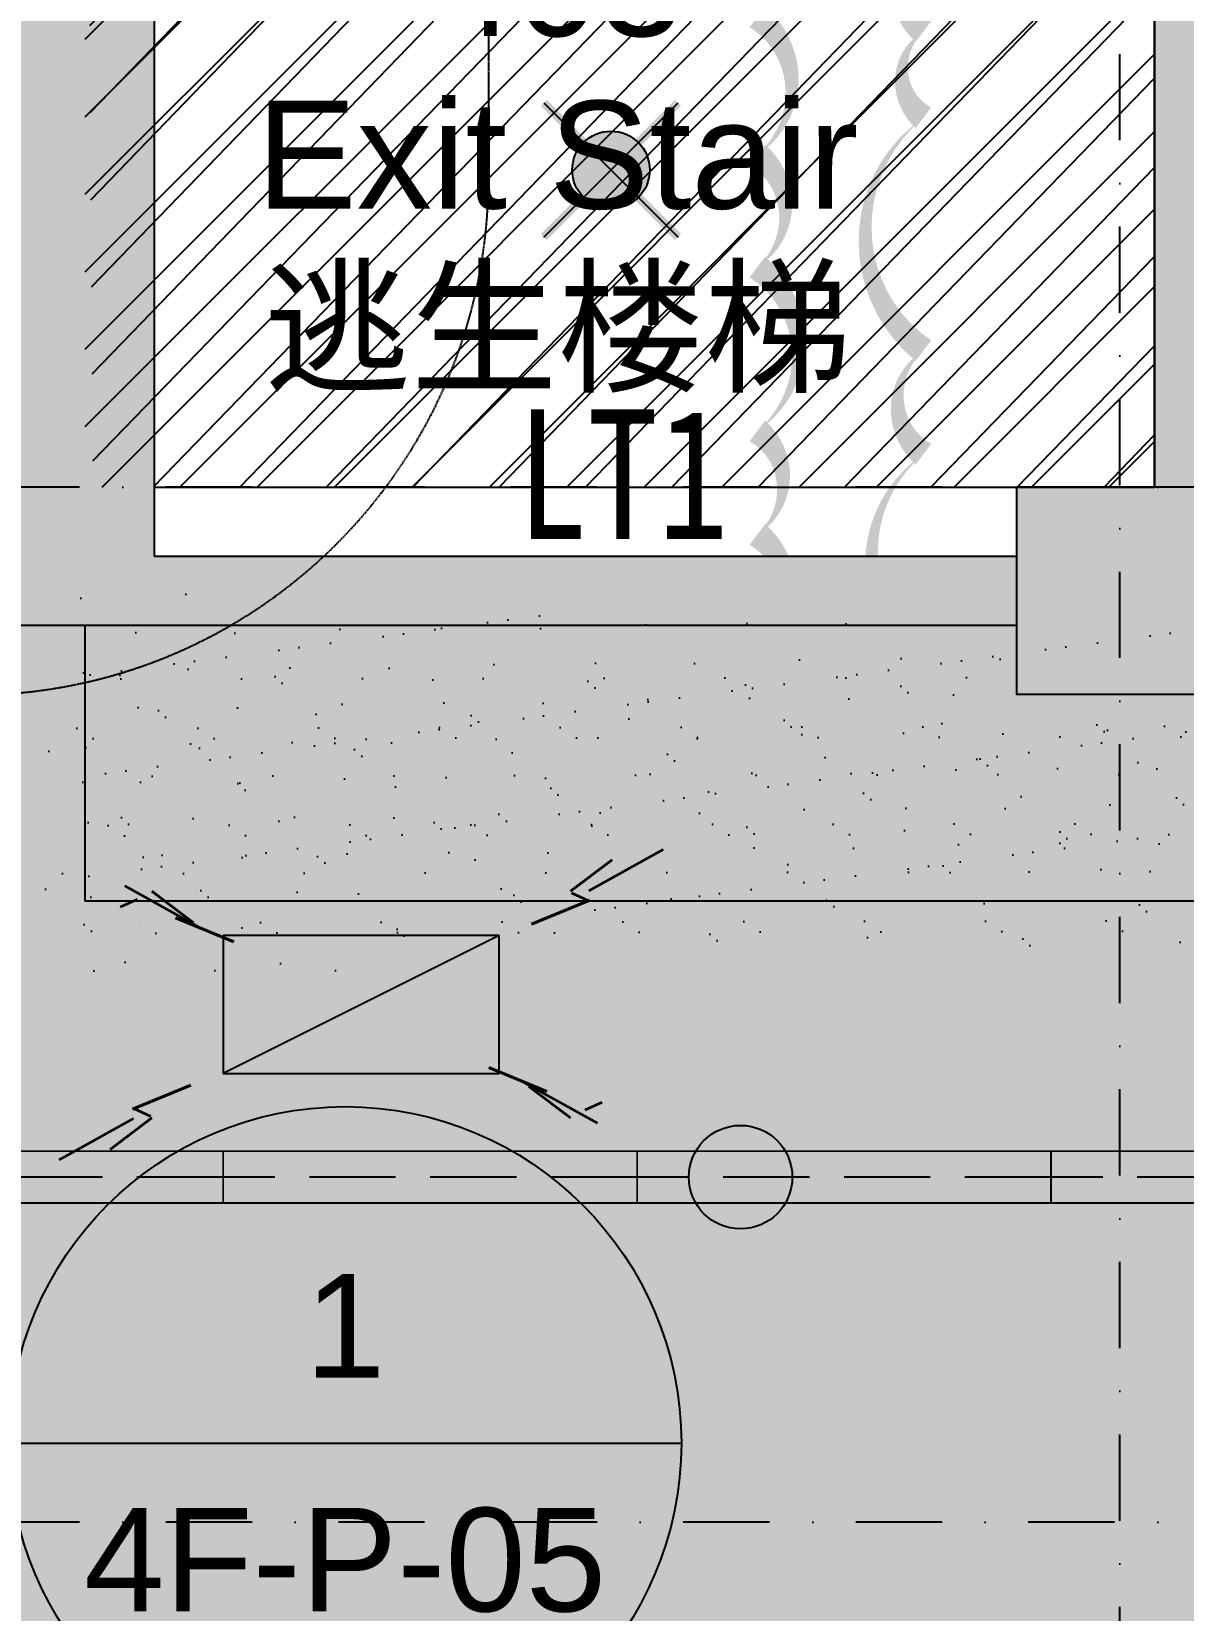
# Model space of a CAD drawing. Extents: x -354516 to 794396, y -401250 to -150594.
# Drawn here: x -16656 to -13316, y -375706 to -371130 of the extents above; entities that cross this region are included whole.
import ezdxf
from ezdxf.enums import TextEntityAlignment as Align

# ---------------------------------------------------------------- set-up
doc = ezdxf.new("R2010")
doc.units = 0
doc.header["$LTSCALE"] = 1000
doc.header["$MEASUREMENT"] = 0
for name, pattern in [('DASH', [0.35, 0.25, -0.1]), ('DASHDOT2', [0.5, 0.25, -0.125, 0, -0.125]), ('DOTE', [2.4200000000000004, 2, -0.2, 0.02, -0.2])]:
    doc.linetypes.add(name, pattern=pattern)
for name, color, linetype in [('0-吊顶', 6, 'Continuous'), ('0-吊顶材质', 251, 'Continuous'), ('0-吊顶边界', 36, 'Continuous'), ('0-房间名称', 2, 'Continuous'), ('0-灯具1', 40, 'Continuous'), ('0-灯具修改0109', 140, 'Continuous'), ('0-设备风口（修改）', 71, 'Continuous'), ('A-轴线1', 1, 'DOTE'), ('COLUMN', 2, 'Continuous'), ('M-DUCT-S-DIFF', 6, 'DASH'), ('PUB_HATCH', 8, 'Continuous'), ('S-PLT', 30, 'Continuous'), ('WALL', 2, 'Continuous'), ('墙体', 7, 'Continuous'), ('楼梯', 145, 'Continuous'), ('设备', 241, 'Continuous')]:
    doc.layers.add(name, color=color, linetype=linetype)
doc.layers.add('0-地面材质_material hatch', color=251, linetype='Continuous', transparency=0.3)
doc.layers.add('DIM_MODI-天花修改', color=3, linetype='Continuous', plot=False)
doc.styles.add('510p-03$0$Arial_2', font='arial.ttf', dxfattribs={"height": 6.392964071856287})
doc.styles.add('510p-04$0$Arial_2', font='arial.ttf', dxfattribs={"height": 6.392964071856287})
doc.styles.add('DIMHT', font='simhei_0.ttf', dxfattribs={"width": 0.8})
doc.styles.add('romans', font='romans', dxfattribs={"width": 0.7})

# ---------------------------------------------------------------- blocks, each defined once
blk = doc.blocks.new('510p-03$0$SameDrawingTag')
blk.add_line((-6.5, 0), (6.5, 0))
blk.add_circle((0, 0), 6.5)
at = {"style": '510p-03$0$Arial_2'}
blk.add_attdef('DWG#', text='', height=2.5, dxfattribs=at).set_placement((0, 3.25), align=Align.MIDDLE_CENTER)
blk = doc.blocks.new('TJ-FK3')
for p, q in [((0.5, 0.5000000000109139), (-0.5, 0.5000000000109139)), ((-0.5, 0.5000000000109139), (-0.5, -0.5000000000109139)), ((0.5, -0.5000000000109139), (0.5, 0.5000000000109139)), ((-0.5, -0.5000000000109139), (0.5, -0.5000000000109139))]:
    blk.add_line(p, q)
at = {"color": 95}
blk.add_line((-0.5, -0.5000000000109139), (0.5, 0.5000000000109139), dxfattribs=at)
at = {"color": 95, "style": 'romans'}
for height, rotation, text_generation_flag, width, p in [(0.654350400000001, 311.9912634688246, 4, 0.7999999999999938, (-0.946558161143912, 1.379098507117305)), (0.654350400000001, 48.00873653117544, 6, 0.7999999999999938, (0.946558161143912, 1.379098507117305)), (0.1337774737157268, 41.99126346882271, 4, 0.7999999999999959, (-0.8762879117875855, 0.7825028944571386)), (0.4436329971176255, 123.4898884080581, 6, 0.8000000000000188, (-0.9503797233537625, 0.7664512077863037)), (0.4436329971176255, 236.5101115919419, 4, 0.8000000000000188, (0.9503797233537625, 0.7664512077863037)), (0.1337774737157268, 318.0087365311772, 6, 0.7999999999999959, (0.8762879117875855, 0.7825028944571386)), (0.4436329971176305, 320.4926385295876, 4, 0.7999999999999909, (-0.7543717489952542, 0.9428834698555875)), (0.4436329971176305, 39.50736147041247, 6, 0.7999999999999909, (0.7543717489952542, 0.9428834698555875)), (0.4436329971176305, 219.5073614704124, 6, 0.7999999999999909, (-0.7543717489952542, -0.9428834698555875)), (0.4436329971176255, 56.51011159194187, 4, 0.8000000000000188, (-0.9503797233537625, -0.7664512077863037)), (0.4436329971176255, 303.4898884080581, 6, 0.8000000000000188, (0.9503797233537625, -0.7664512077863037)), (0.4436329971176305, 140.4926385295875, 4, 0.7999999999999909, (0.7543717489952542, -0.9428834698555875)), (0.1337774737157268, 138.0087365311773, 6, 0.7999999999999959, (-0.8762879117875855, -0.7825028944571386)), (0.1337774737157268, 221.9912634688228, 4, 0.7999999999999959, (0.8762879117875855, -0.7825028944571386)), (0.654350400000001, 228.0087365311754, 6, 0.7999999999999938, (-0.946558161143912, -1.379098507117305)), (0.654350400000001, 131.9912634688245, 4, 0.7999999999999938, (0.946558161143912, -1.379098507117305))]:
    blk.add_text('-', height=height, rotation=rotation, dxfattribs=dict(at, text_generation_flag=text_generation_flag, width=width)).set_placement(p)
blk = doc.blocks.new('$TwtSys$00000128')
h = blk.add_hatch(color=8)
h.dxf.hatch_style = 1
edge = h.paths.add_edge_path()
edge.add_arc((0, 0), 1, 0, 360)
blk.add_circle((0, 0, 9.999999999999692e-09), 1)
blk = doc.blocks.new('510p-04$0$material tag')
blk = doc.blocks.new('A$C21183209')
at = {"layer": '0-灯具1', "color": 3, "linetype": 'DASH'}
blk.add_line((0, 75), (1200, 75), dxfattribs=at)
at = {"layer": '0-灯具1', "const_width": 5}
blk.add_lwpolyline([(0, 0), (1200, 0), (1200, 150), (0, 150)], close=True, dxfattribs=at)
blk = doc.blocks.new('_FZH')
at = {"color": 255}
blk.add_lwpolyline([(-0.5, -0.5), (0.5, -0.5), (0.5, 0.5), (-0.5, 0.5)], close=True, dxfattribs=at)
at = {"layer": 'PUB_HATCH', "color": 250}
blk.add_solid([(-0.5, -0.5), (0.5, -0.5), (-0.5, 0.5), (0.5, 0.5)], dxfattribs=at)
blk = doc.blocks.new('GRID')
at = {"layer": '墙体', "color": 250, "linetype": 'DASHDOT2', "lineweight": -3}
for p, q in [((28436.38350671661, -11413.45929482812), (28436.38350671661, 30586.54070517188)), ((107436.3835067166, 12586.54070517188), (-19063.61649328339, 12586.54070517188)), ((107436.3835067166, 9586.54070517188), (-19063.61649328339, 9586.54070517188))]:
    blk.add_line(p, q, dxfattribs=at)
blk = doc.blocks.new('ZXD')
at = {"layer": '设备'}
h = blk.add_hatch(color=256, dxfattribs=at)
h.paths.add_polyline_path([(-79.44943972106557, 79.44943972115288), (-0.1000731623498723, 0.1000731624517357), (79.34930353343952, 79.54944985821203, 0.413844687062504)])
h.paths.add_polyline_path([(-0.1000731622916646, 0.1000731624262698), (-79.44943972100737, 79.4494397211638, 0.1989123673799175), (-112.3584751765593, 0, 0.1985850328333695), (-79.54944985825568, -79.34930353346135)])
h.paths.add_polyline_path([(-79.54944985825568, -79.34930353345408, 0.4145825339240976), (79.44943972112378, -79.44943972104375), (-0.1000731623498723, 0.1000731624517357)])
h.paths.add_polyline_path([(-0.1000731622916646, 0.1000731624226319), (79.44943972112378, -79.44943972102556, 0.1989123673794284), (112.3584751764429, 0, 0.1992397429347472), (79.34930353343952, 79.54944985819748)])
for p, q in [((-194.5544379886123, 194.5544379887506), (194.3542916639708, -194.3542916638908)), ((-194.5544379886705, -194.3542916638908), (194.3542916639708, 194.5544379886924))]:
    blk.add_line(p, q, dxfattribs=at)
at = {"layer": '设备', "const_width": 25}
for points in [[(194.3542916639708, 194.5544379886924), (-194.5544379886705, -194.3542916638908)], [(-194.5544379886123, 194.5544379887506), (194.3542916639708, -194.3542916638908)]]:
    blk.add_lwpolyline(points, dxfattribs=at)
at = {"layer": '设备'}
blk.add_circle((0, 0), 112.3584751765085, dxfattribs=at)

msp = doc.modelspace()

# ---------------------------------------------------------------- hatches: boundary and pattern name
at = {"layer": '0-吊顶材质'}
h = msp.add_hatch(dxfattribs=at)
h.set_pattern_fill('ANSI31', color=256, scale=100)
h.set_pattern_definition([(45, (0, -378450), (-112.2532015133644, 112.2532015133644), [])])
h.paths.add_polyline_path([(-16500.00467675865, -372449.999998092), (-13399.9999999376, -372449.999998092), (-13399.9999999376, -366249.9999980921), (-16500.00467675865, -366249.9999980921)])
h = msp.add_hatch(dxfattribs=at)
h.set_pattern_fill('AR-SAND', color=256, scale=112.5)
h.set_pattern_definition([(37.50000000000001, (-498310856.1664238, -3090192758.000448), (-7.086752787330918, 216.7676740139804), [0, -171, 0, -191.25, 0, -182.8125]), (7.499999999999999, (-498310856.1664238, -3090192758.000448), (199.0998793426193, 317.4914323383458), [0, -92.25, 0, -154.125, 0, -59.0625]), (327.5, (-498310994.5414238, -3090192758.000448), (350.3409594470432, 0.636643522908556), [0, -56.25, 0, -202.5, 0, -264.375]), (317.5, (-498310994.5414238, -3090192758.000448), (338.189243014383, 98.73850105510306), [0, -28.125, 0, -132.75, 0, -151.875])])
h.paths.add_polyline_path([(-16499.99999993909, -373649.9999986016), (-16499.99999993909, -372849.9999981248), (-13799.99999993909, -372849.9999981248), (-13799.99999993909, -373050.0000014626), (-13199.99999993909, -373050.0000014626), (-13199.99999993909, -372849.9999980924), (-10488.36397801757, -372849.9999980924), (-10328.27990710604, -373649.9999981248)])
at = {"layer": '0-地面材质_material hatch'}
h = msp.add_hatch(dxfattribs=at)
h.set_pattern_fill('ANSI31', color=256, scale=1500)
h.set_pattern_definition([(45, (-498310856.1664237, -3090192758.000448), (-132.5825214724777, 132.5825214724777), [])])
h.paths.add_polyline_path([(-13399.99733481369, -366450.2309279763), (-13799.99999985657, -366449.9648647629), (-13799.99999997578, -366250.0262289368), (-16522.56354144774, -366248.7458935105), (-16477.35806915722, -372448.7812500321), (-13399.99733481369, -372450.0020013176)])
h = msp.add_hatch(dxfattribs=at)
h.set_pattern_fill('AR-CONC', color=256, scale=75)
h.set_pattern_definition([(49.99999999999999, (-498310856.1664237, -3090192758.000448), (537.9451369505651, -47.06410123694633), [56.25, -618.75]), (355, (-498310856.1664237, -3090192758.000448), (-104.06350020975, 564.1441002750089), [45, -495]), (100.45144446, (-498310811.337663, -3090192761.922456), (433.881635045334, 517.0799932264721), [47.80514399999993, -525.856583999999]), (46.18420000000002, (-498310856.1664237, -3090192608.000448), (800.4309980036793, -124.1394605948074), [84.37499999999987, -928.124999999999]), (96.63563549, (-498310789.463865, -3090192618.345428), (700.9964592556713, 730.5889505809129), [71.7077565, -788.7853199999998]), (351.1841639899999, (-498310856.1664237, -3090192608.000448), (700.9964587910798, 730.5889502024926), [67.5, -742.5000007499999]), (21, (-498310781.1664237, -3090192645.500448), (447.6802890888462, -301.9641679990041), [56.25, -618.75]), (326.0000000000001, (-498310781.1664237, -3090192645.500448), (182.4864989411863, 543.8625337851397), [45, -495]), (71.45144474, (-498310743.8597332, -3090192670.664129), (630.1667825474783, 241.8983646047654), [47.8051425, -525.856584]), (37.50000000000001, (-498310856.1664237, -3090192758.000448), (9.119891487968001, 249.6703903734836), [0, -488.9999999999999, 0, -502.5, 0, -496.875]), (7.499999999999999, (-498310856.1664237, -3090192758.000448), (197.3021530816115, 295.8087839117702), [0, -286.5, 0, -477.75, 0, -189.375]), (327.5, (-498311023.4164237, -3090192758.000448), (400.3668271293068, -16.91615380078482), [0, -187.5, 0, -585, 0, -776.25]), (317.5, (-498311098.4164237, -3090192758.000448), (437.3896270067897, 75.07873674923829), [0, -243.75, 0, -388.5, 0, -551.25])])
h.paths.add_polyline_path([(-21749.28975502215, -372649.9820161187), (-23530.90999648533, -372649.3737750374), (-23513.91107264719, -372734.3683967911), (-23611.96908936463, -372753.9800000511), (-22658.96006021462, -377519.0252189957), (-22560.90199438296, -377499.4136061989), (-22313.9110432621, -378734.3683910691), (-22411.97848395071, -378753.9800286614), (-22000.13675001822, -380813.1994419419), (-22490.42709163389, -380911.256998571), (-22259.04867140017, -382068.1367879235), (-10414.97396311722, -379699.3211675011), (-9276.888346767046, -374008.8313947045), (-10256.47591868601, -374008.8313947045), (-10488.36397801514, -372849.9999980905), (-11599.99999994138, -372849.9999980879), (-11598.81378185894, -372649.9999981048), (-13106.92520302813, -372649.9999980951), (-13099.99999994144, -372849.9999980886), (-13199.99999962543, -372849.9999981018), (-13199.99999991617, -373050.0000014626), (-13799.99999991617, -373050.0000014626), (-13799.99999991617, -372849.5220690094), (-16499.99999991617, -372849.9999981247), (-17854.16717501764, -372849.9999980918), (-19700.00000017916, -372849.9999980918), (-19901.51054892502, -372849.9820156418), (-21749.28975502215, -372849.9820156418)])
at = {"layer": 'WALL'}
h = msp.add_hatch(color=250, dxfattribs=at)
h.dxf.hatch_style = 1
edge = h.paths.add_edge_path()
edge.add_line((-16299.99999993935, -366249.9999980921), (-13799.99999993909, -366249.999998092))
edge.add_line((-13799.99999993909, -366249.999998092), (-13799.99999993909, -366049.9999980918))
edge.add_line((-13799.99999993909, -366049.9999980918), (-16499.99999993923, -366049.999998092))
edge.add_line((-16499.99999993923, -366049.999998092), (-16799.99999993801, -366049.999998092))
edge.add_line((-16799.99999993801, -366049.999998092), (-16799.99999993801, -366249.999998092))
edge.add_line((-16799.99999993801, -366249.999998092), (-16699.99999993921, -366249.999998092))
edge.add_line((-16699.99999993921, -366249.999998092), (-16699.99999993922, -372649.9999980922))
edge.add_line((-16699.99999993922, -372649.9999980922), (-17854.16717501781, -372649.9999980922))
edge.add_line((-17854.16717501781, -372649.9999980922), (-17854.16717501778, -371899.9924455565))
edge.add_line((-17854.16717501778, -371899.9924455565), (-16699.99999993815, -371899.9924455566))
edge.add_line((-16699.99999993815, -371899.9924455566), (-16699.99999993815, -371799.9924455566))
edge.add_line((-16699.99999993815, -371799.9924455566), (-17954.1671750166, -371799.992445557))
edge.add_line((-17954.1671750166, -371799.992445557), (-17954.16717501663, -372649.9999980914))
edge.add_line((-17954.16717501663, -372649.9999980914), (-19700.00000017908, -372649.9999980915))
edge.add_line((-19700.00000017908, -372649.9999980915), (-19700.00000017908, -369049.9999980865))
edge.add_line((-19700.00000017908, -369049.9999980865), (-19100.00971515931, -369049.9999980861))
edge.add_line((-19100.00971515931, -369049.9999980861), (-19100.00971515931, -368849.9999980861))
edge.add_line((-19100.00971515931, -368849.9999980861), (-19700.00948246268, -368849.9999980864))
edge.add_line((-19700.00948246268, -368849.9999980864), (-19700.00948246268, -366149.9999990233))
edge.add_line((-19700.00948246268, -366149.9999990233), (-17799.9999999404, -366149.9999990234))
edge.add_line((-17799.9999999404, -366149.9999990234), (-17799.9999999404, -366049.999998092))
edge.add_line((-17799.9999999404, -366049.999998092), (-19700.01475250828, -366049.999998092))
edge.add_line((-19700.01475250828, -366049.999998092), (-19700.01475250827, -365850.7332382523))
edge.add_line((-19700.01475250827, -365850.7332382523), (-19900.01475250837, -365850.7332382523))
edge.add_line((-19900.01475250837, -365850.7332382523), (-19900.01475250838, -366049.9999980919))
edge.add_line((-19900.01475250838, -366049.9999980919), (-20100.0094824624, -366049.9999980919))
edge.add_line((-20100.0094824624, -366049.9999980919), (-20100.00948246415, -366249.9999980921))
edge.add_line((-20100.00948246415, -366249.9999980921), (-19900.00948246239, -366249.9999980921))
edge.add_line((-19900.00948246239, -366249.9999980921), (-19900.00948246239, -368849.9999980861))
edge.add_line((-19900.00948246239, -368849.9999980861), (-22863.068633989, -368849.9999980861))
edge.add_line((-22863.068633989, -368849.9999980861), (-23343.09553685468, -366449.8654837572))
edge.add_arc((-23352.07843885159, -366150.0000014626), 300.0000000000231, 248.748127063835, 271.7158643751626, ccw=False)
edge.add_line((-23460.81899017299, -366429.5988077876), (-23547.63693480694, -366446.9623967144))
edge.add_line((-23547.63693480694, -366446.9623967144), (-23027.0294145322, -369049.9999980861))
edge.add_line((-23027.0294145322, -369049.9999980861), (-19900.00000017904, -369049.9999980861))
edge.add_line((-19900.00000017904, -369049.9999980861), (-19900.00000017904, -372649.9820156033))
edge.add_line((-19900.00000017904, -372649.9820156033), (-21749.3024729696, -372649.9820156032))
edge.add_arc((-22032.13882583931, -372750.0000014626), 300.0000000000255, 1.1084466677857563e-11, 19.474864092055213, ccw=False)
edge.add_arc((-22032.1388258393, -372750.0000014626), 299.9999999999964, -19.46757725884902, 0, ccw=False)
edge.add_line((-21749.28975504645, -372849.9820156032), (-19700.00948246242, -372849.9820156032))
edge.add_line((-19700.00948246242, -372849.9820156032), (-17854.16717501765, -372849.9999980917))
edge.add_line((-17854.16717501765, -372849.9999980917), (-16499.99999993923, -372849.9999980917))
edge.add_line((-16499.99999993923, -372849.9999980917), (-13799.99999993909, -372849.9999980921))
edge.add_line((-13799.99999993909, -372849.9999980921), (-13799.99999993909, -372649.999998092))
edge.add_line((-13799.99999993909, -372649.999998092), (-16299.99999993935, -372649.9999980918))
edge.add_line((-16299.99999993935, -372649.9999980918), (-16299.99999993935, -366249.9999980921))
h = msp.add_hatch(color=250, dxfattribs=at)
h.dxf.hatch_style = 1
h.paths.add_polyline_path([(-12599.99999993801, -368249.9999980921), (-13199.9999999396, -368249.9999980921), (-13199.99999993959, -367750.1414170575), (-13399.99999993958, -367750.1414170545), (-13399.99999993958, -368249.999998092), (-13399.99999993958, -370649.9999980917), (-13399.99999993958, -372450.0000014626), (-13199.99999993958, -372450.0000014626), (-13199.99999993948, -370649.9999980915), (-10724.35945661628, -370649.9999980915), (-11204.33355758824, -368249.9999980921), (-11799.99999994039, -368249.9999980921), (-11799.99999994039, -368449.9999980919), (-11368.29607312743, -368449.9999980919), (-10968.31765565077, -370449.9999980916), (-13199.99999993969, -370449.9999980916), (-13199.99999993969, -368449.999998092), (-12599.99999993801, -368449.999998092)])

# ---------------------------------------------------------------- linework, layer by layer
at = {"layer": '0-吊顶', "linetype": 'DASH', "ltscale": 0.01}
msp.add_lwpolyline([(-19170.11679899562, -365345.7318358743), (-16830.74306601155, -365345.7318358743, -0.414213562373095), (-15330.74306601155, -366845.7318358743), (-15330.74306601155, -371553.0431309068, -0.414213562373095), (-16830.74306601155, -373053.0431309068), (-19170.11679899562, -373053.0431309068, -0.414213562373095), (-20670.11679899562, -371553.0431309068), (-20670.11679899562, -366845.7318358743, -0.414213562373095)], format="xyb", close=True, dxfattribs=at)
at = {"layer": '0-吊顶边界'}
msp.add_lwpolyline([(-16499.99999993909, -373649.9999986016), (-16499.99999993909, -372849.9999981248), (-13799.99999993909, -372849.9999981248), (-13799.99999993909, -373050.0000014626), (-13199.99999993909, -373050.0000014626), (-13199.99999993909, -372849.9999980924), (-10488.36397801757, -372849.9999980924), (-10328.27990710604, -373649.9999981248)], close=True, dxfattribs=at)
at = {"layer": '0-灯具修改0109'}
for points in [[(-16747.94005924612, -372115.5, 0, 75, 0.5), (-16665.03461574838, -372115.5, 0, 75, 0.5), (-16665.03461574838, -371854.2275096077, 0, 75, 0.5), (-16665.03461574838, -371592.9550192154, 0, 75, 0.5), (-16665.03461574838, -371291.4867610705, 0, 75, 0.5), (-16665.03461574838, -370969.9206190492, 0, 75, 0.5), (-16665.03461574838, -370547.8650576463, 0, 75, 0.5), (-16665.03461574838, -370186.1031478723, 0, 75, 0.5), (-16665.03461574838, -369924.83065748, 0, 75, 0.5), (-16665.03461574838, -369683.656050964, 0, 75, 0.5), (-16665.03461574838, -369362.0899089428, 0, 75, 0.5), (-16665.03461574838, -368997.9162531036, 0, 75, 0.5), (-16910.68037426021, -368997.9162531036, 0, 75, 0.5)], [(-10326.83926059876, -376807.6928309072, 0, 75, 0.5), (-10326.83926059876, -375607.6928309072, 0, 75, 0.5), (-10326.83926059876, -374857.6928309072, 0, 75, 0.5), (-10326.83926059876, -373807.6928309072, 0, 75, 0.5), (-10326.83926059876, -373074.7155199917, 0, 75, 0.5), (-10976.83926059876, -373074.7155199917, 0, 75, 0.5), (-12176.83926059876, -373074.7155199917, 0, 75, 0.5), (-13526.83926059876, -373074.7155199917, 0, 75, 0.5), (-14326.83926059876, -373074.7155199917, 0, 75, 0.5), (-15376.83926059876, -373074.7155199917, 0, 75, 0.5), (-16726.83926059876, -373074.7155199917, 0, 75, 0.5), (-17476.83926059876, -373074.7155199917, 0, 75, 0.5), (-18076.83926059876, -373074.7155199917, 0, 75, 0.5), (-19026.83926059876, -373074.7155199917, 0, 75, 0.5), (-19676.83926059876, -373074.7155199917, 0, 75, 0.5), (-20476.83926059876, -373074.7155199917, 0, 75, 0.5), (-21426.83926059876, -373074.7155199917, 0, 75, 0.5), (-21806.4031187339, -373074.7155199917, 0, 75, 0.5), (-21806.4031187339, -373724.7155199917, 0, 75, 0.5), (-21806.4031187339, -374774.7155199917, 0, 75, 0.5), (-21806.4031187339, -375374.7155199917, 0, 75, 0.5), (-21806.4031187339, -375874.7155199917, 0, 75, 0.5)]]:
    msp.add_lwpolyline(points, format="xyseb", dxfattribs=at)
at = {"layer": '0-设备风口（修改）'}
for points in [[(-17024, -372929, 0, 75, 0.5), (-16596, -372929, 0, 75, 0.5), (-16596, -372554, 0, 75, 0.5), (-16596, -372029, 0, 75, 0.5), (-16596, -371579, 0, 75, 0.5), (-16596, -371254, 0, 75, 0.5), (-16596, -370654, 0, 75, 0.5), (-16596, -369979, 0, 75, 0.5), (-16596, -369579, 0, 75, 0.5), (-16596, -369054, 0, 75, 0.5), (-16596, -368379, 0, 75, 0.5), (-16596, -368004, 0, 75, 0.5), (-16596, -367704, 0, 75, 0.5), (-16596, -367229, 0, 75, 0.5), (-16596, -366904, 0, 75, 0.5), (-16596, -366504, 0, 75, 0.5), (-16596, -366029, 0, 75, 0.5), (-16596, -365554, 0, 75, 0.5), (-16596, -365254, 0, 75, 0.5), (-16596, -365156, 0, 75, 0.5), (-16921, -365156, 0, 75, 0.5)], [(-13237.92077668618, -373285, 0, 75, 0.5), (-13445.93903608878, -373285, 0, 75, 0.5), (-13653.95729549139, -373285, 0, 75, 0.5), (-13965.98468459529, -373285, 0, 75, 0.5), (-14139.33323409744, -373285, 0, 75, 0.5), (-14451.36062320136, -373285, 0, 75, 0.5), (-14763.38801230525, -373285, 0, 75, 0.5), (-14988.74112665806, -373285, 0, 75, 0.5), (-15404.77764546327, -373285, 0, 75, 0.5), (-15612.79590486587, -373285, 0, 75, 0.5), (-16080.83698852171, -373285, 0, 75, 0.5), (-16392.86437762562, -373285, 0, 75, 0.5), (-16722.22662167973, -373285, 0, 75, 0.5)]]:
    msp.add_lwpolyline(points, format="xyseb", dxfattribs=at)
at = {"layer": 'DIM_MODI-天花修改'}
for points in [[(-14069.83566127834, -370829.806021816, 0, 75, 0.5), (-14069.83566127834, -371129.806021816, 0, 75, 0.5), (-14069.83566127834, -371379.806021816, 0, 75, 0.5), (-14069.83566127834, -372054.806021816, 0, 75, 0.5), (-14069.83566127834, -372354.806021816, 0, 75, 0.5), (-14069.83566127834, -372954.806021816, 0, 75, 0.5), (-14069.83566127834, -373554.806021816, 0, 75, 0.5), (-14069.83566127834, -373748.4303170854, 0, 75, 0.5), (-13769.83566127834, -373748.4303170854, 0, 75, 0.5), (-13394.83566127834, -373748.4303170854, 0, 75, 0.5), (-13019.83566127834, -373748.4303170854, 0, 75, 0.5)], [(-16952.66174767725, -373637.3372550877, 0, 75, 0.5), (-16627.66174767725, -373637.3372550877, 0, 75, 0.5), (-16027.66174767725, -373637.3372550877, 0, 75, 0.5), (-15352.66174767725, -373637.3372550877, 0, 75, 0.5), (-14952.66174767725, -373637.3372550877, 0, 75, 0.5), (-14551.38939827122, -373637.3372550877, 0, 75, 0.5), (-14551.38939827122, -372962.3372550877, 0, 75, 0.5), (-14551.38939827122, -372587.3372550877, 0, 75, 0.5), (-14551.38939827122, -372287.3372550877, 0, 75, 0.5), (-14551.38939827122, -371812.3372550877, 0, 75, 0.5), (-14551.38939827122, -371487.3372550877, 0, 75, 0.5), (-14551.38939827122, -371087.3372550877, 0, 75, 0.5)]]:
    msp.add_lwpolyline(points, format="xyseb", dxfattribs=at)
at = {"layer": 'WALL', "color": 0}
for p, q in [((-16299.99999993921, -366249.999998092), (-16299.99999993921, -372649.9999980917)), ((-13399.99999993958, -370649.9999980917), (-13399.99999993958, -372449.999998092)), ((-16299.99999993921, -372649.9999980917), (-13799.9999999396, -372649.999998092)), ((-17854.16717501765, -372849.9999980917), (-16299.99999993923, -372849.9999980917)), ((-16299.99999993923, -372849.999998092), (-13799.9999999396, -372849.9999980921))]:
    msp.add_line(p, q, dxfattribs=at)
at = {"layer": '楼梯'}
for p, q in [((-16299.99999993935, -370799.999998092), (-16299.99999993935, -372449.999998092)), ((-13399.99999993935, -372449.999998092), (-13399.99999993935, -370799.999998092)), ((-16299.99999993935, -372449.999998092), (-13399.99999993935, -372449.999998092))]:
    msp.add_line(p, q, dxfattribs=at)
at = {"layer": '楼梯', "color": 4}
msp.add_lwpolyline([(-15849.99999993935, -367949.999998092, 0, 0, 0), (-15849.99999993935, -371624.999998092, 0, 0, 0), (-14049.99999993935, -371624.999998092, 0, 0, 0), (-14049.99999993935, -369899.999998092, 80.00000000000001, 0, 0), (-14049.99999993935, -369599.999998092, 0, 0, 0)], format="xyseb", dxfattribs=at)

# ---------------------------------------------------------------- block references
at = {"layer": '0-吊顶'}
ref = msp.add_blockref('510p-03$0$SameDrawingTag', (-15746.65611040461, -375220.7066402757), dxfattribs=dict(at, xscale=150, yscale=150, zscale=150))
ref.add_attrib('DWG#', '1', dxfattribs={"layer": '0', "height": 299.9999999999999, "style": '510p-03$0$Arial_2'}).set_placement((-15746.65611040461, -374881.0219540917), align=Align.MIDDLE_CENTER)
ref.add_attrib('SHT#', '4F-P-05', dxfattribs={"layer": '0', "height": 299.9999999999999, "style": '510p-03$0$Arial_2'}).set_placement((-15746.65611040461, -375558.61013368), align=Align.MIDDLE_CENTER)
at = {"layer": '0-房间名称'}
ref = msp.add_blockref('510p-04$0$material tag', (-195510.6171742069, -446819.1477121837), dxfattribs=dict(at, xscale=3.125, yscale=3.125, zscale=3.125))
ref.add_attrib('ROOM_TAG', '403', dxfattribs={"layer": '0', "height": 312.5, "style": '510p-04$0$Arial_2'}).set_placement((-15130.9754040229, -370986.9502253062), align=Align.MIDDLE_CENTER)
ref.add_attrib('NAME_ENG', 'Exit Stair', dxfattribs={"layer": '0', "height": 312.5, "style": '510p-04$0$Arial_2'}).set_placement((-15130.9754040229, -371486.9502253062), align=Align.MIDDLE_CENTER)
ref.add_attrib('NAME_CN', '逃生楼梯', dxfattribs={"layer": '0', "height": 312.5, "style": '510p-04$0$Arial_2'}).set_placement((-15130.9754040229, -371986.9502253062), align=Align.MIDDLE_CENTER)
at = {"layer": '0-灯具1', "color": 1, "lineweight": 13}
msp.add_blockref('ZXD', (-14975.77474089372, -371531.0836988476), dxfattribs=at)
at = {"layer": '0-灯具1', "rotation": 180}
for p in [(-16100.0000006544, -374375.0003686273), (-14900.0000006544, -374375.0003686273), (-13700.0000006544, -374375.0003686273), (-12500.0000006544, -374375.0003686273)]:
    msp.add_blockref('A$C21183209', p, dxfattribs=at)
at = {"layer": 'A-轴线1'}
msp.add_blockref('GRID', (-41936.38350665566, -385036.5407097827), dxfattribs=at)
at = {"layer": 'COLUMN', "xscale": 600, "yscale": 600, "zscale": 600}
msp.add_blockref('_FZH', (-13499.99999993909, -372750.0000014626), dxfattribs=at)
at = {"layer": 'M-DUCT-S-DIFF', "xscale": 800, "yscale": 400, "rotation": 180}
msp.add_blockref('TJ-FK3', (-15699.99999993906, -373949.9999980918), dxfattribs=at)
at = {"layer": 'S-PLT', "xscale": 150.0000015, "yscale": 150.0000015, "zscale": 150.0000015}
msp.add_blockref('$TwtSys$00000128', (-14600.00000065436, -374450.0003686272), dxfattribs=at)

# ---------------------------------------------------------------- texts
at = {"layer": '0-房间名称', "style": 'DIMHT', "width": 0.8}
msp.add_text('LT1', height=375.5274261603375, dxfattribs=at).set_placement((-15248.26353622167, -372600.6929448673))

doc.saveas('drawing.dxf')
